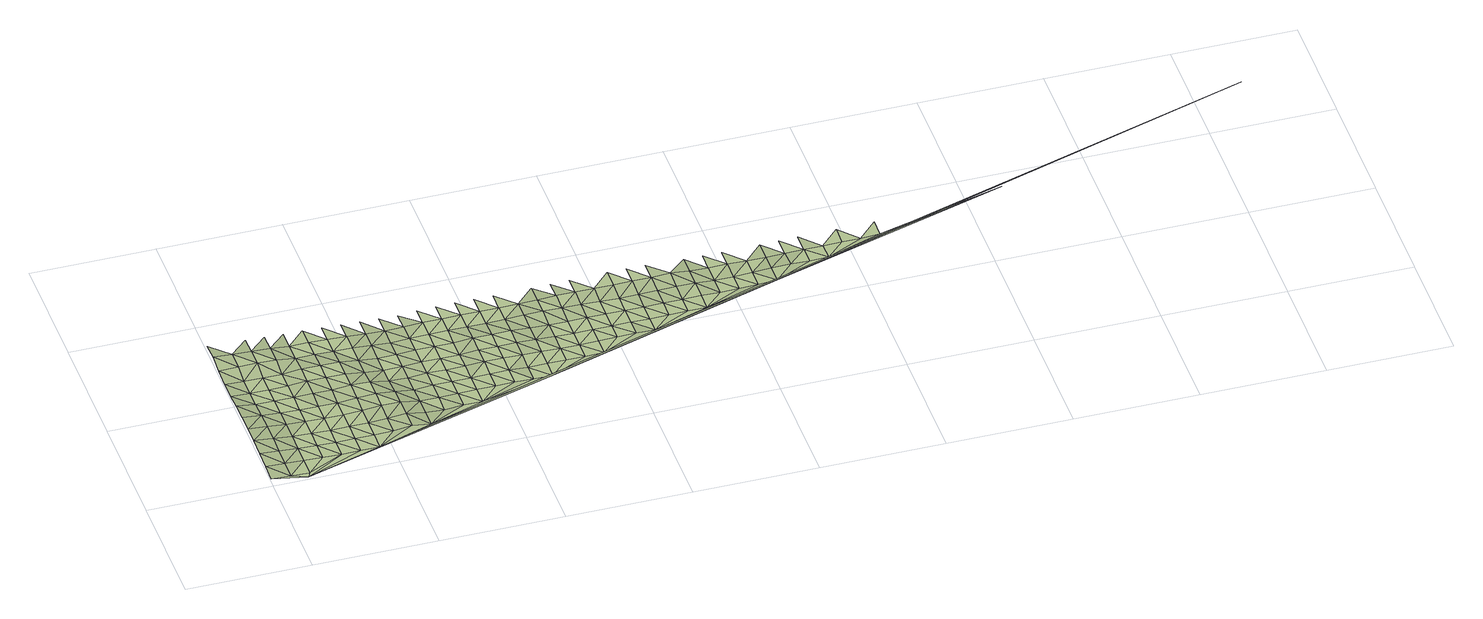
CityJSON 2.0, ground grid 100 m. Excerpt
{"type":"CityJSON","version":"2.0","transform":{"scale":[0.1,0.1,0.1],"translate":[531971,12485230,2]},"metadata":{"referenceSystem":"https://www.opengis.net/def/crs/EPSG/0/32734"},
"CityObjects":{
"terrain1":{"type":"TINRelief","geometry":[{"type":"CompositeSurface","lod":"1","boundaries":[[[0,1,2]],[[3,4,0]],[[2,3,0]],[[1,5,2]],[[6,4,7]],[[3,7,4]],[[8,9,6]],[[7,10,6]],[[3,2,11]],[[2,5,12]],[[8,6,10]],[[13,9,14]],[[2,12,11]],[[7,3,15]],[[14,16,13]],[[14,9,8]],[[10,7,15]],[[3,11,15]],[[17,16,18]],[[16,14,18]],[[8,10,19]],[[15,20,10]],[[21,22,17]],[[11,12,23]],[[8,19,14]],[[18,21,17]],[[19,10,20]],[[24,12,5]],[[11,23,15]],[[25,22,26]],[[27,18,14]],[[21,26,22]],[[28,20,15]],[[27,14,19]],[[25,29,30]],[[15,23,28]],[[12,24,23]],[[21,18,31]],[[26,29,25]],[[18,27,31]],[[32,33,30]],[[34,19,20]],[[28,35,20]],[[29,32,30]],[[21,36,26]],[[19,34,27]],[[31,37,21]],[[34,20,35]],[[24,28,23]],[[24,5,38]],[[21,37,36]],[[29,26,39]],[[31,27,40]],[[35,28,41]],[[40,27,34]],[[32,29,39]],[[26,36,39]],[[28,24,41]],[[42,37,31]],[[40,42,31]],[[34,35,43]],[[38,5,44]],[[41,45,35]],[[36,37,46]],[[39,47,32]],[[43,40,34]],[[37,42,46]],[[43,35,45]],[[24,38,41]],[[32,47,48]],[[39,36,49]],[[50,42,40]],[[49,36,46]],[[51,45,41]],[[50,40,43]],[[52,47,39]],[[41,38,51]],[[49,52,39]],[[46,42,53]],[[42,50,54]],[[55,43,45]],[[51,56,45]],[[53,49,46]],[[52,57,47]],[[53,42,54]],[[55,45,56]],[[50,43,58]],[[51,38,44]],[[47,57,59]],[[52,49,60]],[[58,54,50]],[[49,53,61]],[[58,43,55]],[[62,56,51]],[[57,52,60]],[[49,61,60]],[[62,51,44]],[[53,54,63]],[[54,58,63]],[[55,56,64]],[[56,62,65]],[[66,61,53]],[[60,67,57]],[[55,64,58]],[[63,66,53]],[[64,56,65]],[[57,67,68]],[[60,61,69]],[[62,44,70]],[[71,63,58]],[[66,69,61]],[[70,65,62]],[[71,58,64]],[[72,67,60]],[[66,63,73]],[[69,72,60]],[[73,63,71]],[[74,64,65]],[[65,70,75]],[[70,44,76]],[[77,69,66]],[[72,78,67]],[[64,74,71]],[[77,66,73]],[[74,65,75]],[[67,78,79]],[[72,69,80]],[[71,81,73]],[[80,69,77]],[[76,75,70]],[[71,74,81]],[[78,72,82]],[[83,76,44]],[[80,82,72]],[[84,77,73]],[[73,81,85]],[[78,86,79]],[[87,44,5]],[[74,75,88]],[[75,76,89]],[[80,77,84]],[[86,78,82]],[[84,73,85]],[[74,88,81]],[[88,75,89]],[[90,82,80]],[[91,85,81]],[[80,84,90]],[[76,83,89]],[[91,81,88]],[[92,86,82]],[[90,93,82]],[[84,85,94]],[[85,91,95]],[[86,92,96]],[[97,88,89]],[[92,82,93]],[[83,98,89]],[[94,90,84]],[[94,85,95]],[[88,97,91]],[[97,89,98]],[[93,90,99]],[[91,100,95]],[[90,94,101]],[[91,97,100]],[[102,98,83]],[[90,101,99]],[[92,93,103]],[[94,95,104]],[[98,102,97]],[[100,105,95]],[[92,103,106]],[[103,93,99]],[[104,101,94]],[[104,95,105]],[[100,97,107]],[[102,107,97]],[[83,108,102]],[[101,109,99]],[[110,105,100]],[[101,104,109]],[[44,87,83]],[[107,110,100]],[[111,103,99]],[[104,105,112]],[[109,113,99]],[[102,108,107]],[[110,112,105]],[[103,111,114]],[[111,99,113]],[[83,115,108]],[[109,104,116]],[[110,107,117]],[[112,116,104]],[[107,108,117]],[[118,113,109]],[[112,110,119]],[[116,118,109]],[[117,119,110]],[[111,113,120]],[[118,120,113]],[[112,121,116]],[[108,115,117]],[[112,119,122]],[[123,111,124]],[[120,124,111]],[[112,122,121]],[[118,116,125]],[[119,117,126]],[[126,117,115]],[[120,118,125]],[[116,121,125]],[[122,119,127]],[[127,119,126]],[[124,120,128]],[[121,122,129]],[[115,83,87]],[[125,130,120]],[[129,122,127]],[[124,128,131]],[[115,132,126]],[[120,130,128]],[[125,121,133]],[[127,126,132]],[[133,121,129]],[[134,130,125]],[[133,134,125]],[[129,127,135]],[[132,136,127]],[[137,132,115]],[[130,138,128]],[[135,133,129]],[[134,139,130]],[[135,127,136]],[[128,138,140]],[[130,139,138]],[[134,133,141]],[[136,132,137]],[[133,135,142]],[[115,143,137]],[[139,134,141]],[[133,142,141]],[[136,144,135]],[[137,144,136]],[[138,139,145]],[[142,135,146]],[[141,147,139]],[[144,146,135]],[[138,145,148]],[[87,143,115]],[[139,147,145]],[[142,149,141]],[[144,137,143]],[[146,149,142]],[[147,141,150]],[[149,150,141]],[[151,146,144]],[[143,152,144]],[[145,147,153]],[[146,151,149]],[[150,154,147]],[[144,152,151]],[[145,153,155]],[[147,154,153]],[[150,149,156]],[[87,152,143]],[[149,151,156]],[[154,150,157]],[[156,157,150]],[[151,152,158]],[[87,159,152]],[[153,154,160]],[[151,158,156]],[[154,157,161]],[[152,159,158]],[[153,160,162]],[[154,161,160]],[[157,156,163]],[[163,156,158]],[[164,159,87]],[[161,157,165]],[[165,157,163]],[[158,159,166]],[[167,160,161]],[[163,158,166]],[[161,165,168]],[[159,164,166]],[[164,87,169]],[[160,167,170]],[[161,168,167]],[[165,163,171]],[[166,172,163]],[[171,168,165]],[[163,172,171]],[[166,164,169]],[[173,169,87]],[[167,168,174]],[[175,172,166]],[[168,171,174]],[[169,175,166]],[[171,172,176]],[[167,174,177]],[[175,176,172]],[[167,177,178]],[[171,179,174]],[[175,169,173]],[[176,179,171]],[[180,177,174]],[[179,180,174]],[[175,181,176]],[[173,182,175]],[[178,177,183]],[[180,183,177]],[[175,182,181]],[[179,176,184]],[[180,179,184]],[[176,181,184]],[[185,182,173]],[[183,180,186]],[[181,182,185]],[[184,187,180]],[[183,186,188]],[[180,187,186]],[[184,181,189]],[[189,181,185]],[[190,185,173]],[[191,187,184]],[[189,191,184]],[[187,192,186]],[[190,189,185]],[[191,193,187]],[[190,173,194]],[[186,192,195]],[[187,193,192]],[[191,189,196]],[[189,190,197]],[[193,191,196]],[[189,197,196]],[[173,87,198]],[[192,193,199]],[[194,197,190]],[[196,200,193]],[[193,200,199]],[[196,197,201]],[[194,201,197]],[[192,199,202]],[[203,200,196]],[[201,203,196]],[[199,200,204]],[[203,205,200]],[[206,201,194]],[[199,204,202]],[[200,205,204]],[[203,201,206]],[[205,203,207]],[[206,207,203]],[[206,194,208]],[[204,205,209]],[[194,173,198]],[[205,207,210]],[[204,209,211]],[[205,210,209]],[[207,206,208]],[[212,208,194]],[[210,207,213]],[[213,207,208]],[[214,209,210]],[[214,210,213]],[[215,209,216]],[[213,208,212]],[[216,209,214]],[[5,217,87]],[[214,213,218]],[[212,219,213]],[[218,216,214]],[[218,213,219]],[[194,198,212]],[[216,218,220]],[[221,219,212]],[[216,220,222]],[[218,219,221]],[[223,220,218]],[[221,223,218]],[[224,221,212]],[[222,220,225]],[[223,225,220]],[[223,221,224]],[[226,224,212]],[[225,223,227]],[[224,228,223]],[[225,227,229]],[[223,228,227]],[[212,198,226]],[[226,228,224]],[[228,230,227]],[[226,231,228]],[[227,230,232]],[[228,231,230]],[[231,226,198]],[[230,231,233]],[[198,234,231]],[[231,234,233]],[[230,233,235]],[[234,198,236]],[[233,234,237]],[[233,237,235]],[[234,236,237]],[[238,236,198]],[[237,236,239]],[[198,240,238]],[[237,239,241]],[[236,238,239]],[[240,239,238]],[[242,239,243]],[[243,239,240]],[[240,244,243]],[[243,244,245]],[[244,240,246]],[[245,244,246]],[[198,87,217]],[[240,247,246]],[[240,198,248]],[[246,247,249]],[[240,248,247]]]}]}
},
"vertices":[
[1,197,49],[1,47,42],[152,47,38],[152,197,41],[1,347,62],[283,1,32],[1,497,70],[152,347,50],[152,647,54],[1,647,69],[152,497,56],[302,197,34],[302,47,32],[1,797,65],[152,797,48],[302,347,37],[1,947,59],[1,1092,44],[152,947,40],[302,647,39],[302,497,38],[152,1092,36],[1,1242,44],[452,197,30],[602,197,25],[1,1392,58],[152,1242,36],[302,797,38],[452,347,32],[152,1392,63],[1,1542,78],[302,947,38],[152,1542,69],[1,1692,68],[452,647,32],[452,497,32],[302,1242,35],[302,1092,35],[752,197,25],[302,1392,64],[452,797,33],[602,347,27],[452,947,35],[602,647,28],[903,197,25],[602,497,28],[452,1092,35],[302,1542,61],[302,1692,53],[452,1242,35],[602,797,30],[752,347,27],[452,1392,61],[602,1092,50],[602,947,38],[752,647,28],[752,497,28],[452,1542,56],[752,797,30],[452,1692,48],[602,1392,40],[602,1242,50],[903,347,27],[752,947,38],[903,647,32],[903,497,30],[752,1092,50],[602,1542,41],[602,1692,39],[752,1242,50],[1053,347,32],[903,797,39],[752,1392,40],[903,947,50],[1053,647,45],[1053,497,37],[1203,347,46],[903,1092,48],[752,1542,41],[752,1692,39],[903,1242,48],[1053,797,51],[903,1392,35],[1353,347,26],[1053,1092,28],[1053,947,46],[903,1542,36],[2405,647,19],[1203,647,46],[1203,497,49],[1053,1242,28],[1203,797,35],[1053,1542,31],[1053,1392,32],[1203,1092,12],[1203,947,18],[903,1692,34],[1353,647,18],[1353,497,23],[1203,1392,21],[1353,797,10],[1203,1242,12],[1503,497,14],[1203,1542,21],[1353,1092,14],[1353,947,11],[1053,1692,29],[1503,647,17],[1654,497,24],[1353,1242,14],[1503,797,24],[1353,1542,11],[1503,947,24],[1353,1392,10],[1203,1692,22],[1804,497,26],[1503,1092,24],[1654,647,24],[1503,1242,24],[1654,797,23],[1503,1392,22],[1654,1092,22],[1654,947,21],[1353,1692,12],[1503,1542,18],[1654,1242,22],[1804,647,27],[1804,797,24],[1654,1542,24],[1804,947,21],[1654,1392,23],[1503,1692,10],[1954,647,26],[1804,1092,21],[1804,1242,21],[1954,947,30],[1954,797,27],[2104,647,26],[1804,1542,24],[1804,1392,24],[1654,1692,20],[1954,1242,31],[1954,1092,31],[2254,647,20],[2104,797,27],[1954,1542,26],[2104,947,30],[1954,1392,23],[1804,1692,23],[2104,1092,31],[2104,1242,31],[2254,947,25],[2254,797,20],[2104,1542,26],[2104,1392,23],[1954,1692,26],[2254,1092,33],[2254,1242,33],[2405,947,21],[2405,797,20],[2254,1542,25],[2254,1392,25],[2104,1692,26],[2405,1092,26],[2555,797,20],[2405,1242,26],[2555,947,18],[2405,1542,25],[2405,1392,34],[2705,797,16],[2254,1692,26],[2555,1242,19],[2555,1092,19],[2855,797,19],[2555,1392,36],[2705,947,16],[2705,1092,17],[2555,1542,32],[2555,1692,24],[2705,1242,17],[2705,1392,31],[2855,1092,18],[2855,947,19],[2705,1542,37],[2855,1242,18],[3005,947,23],[2855,1542,38],[2855,1392,28],[2705,1692,28],[3005,1092,19],[3155,947,23],[3005,1242,19],[3005,1542,36],[3005,1392,23],[3305,947,18],[2855,1692,33],[3155,1242,18],[3155,1092,18],[4357,1242,27],[3155,1542,34],[3155,1392,20],[3305,1092,16],[3155,1692,38],[3305,1242,16],[3305,1542,36],[3305,1392,23],[3456,1092,16],[3456,1242,16],[3606,1092,18],[3456,1542,36],[3456,1392,23],[3305,1692,37],[3756,1092,19],[3606,1242,18],[3606,1392,28],[3456,1692,37],[3606,1542,44],[8390,2462,63],[3756,1392,25],[3756,1242,19],[3756,1542,30],[3906,1242,15],[3756,1692,24],[3906,1392,17],[4056,1242,16],[3906,1542,22],[4207,1242,22],[4056,1542,23],[4056,1392,16],[3906,1692,25],[4207,1542,20],[4207,1392,22],[4056,1692,23],[4357,1542,15],[4357,1392,29],[4357,1692,22],[4507,1392,31],[4507,1542,22],[4657,1392,28],[4657,1542,23],[4807,1392,28],[4507,1692,27],[4657,1692,30],[4807,1542,23],[4958,1542,24],[4958,1692,30],[5108,1542,26],[5258,1542,32],[6309,1842,16],[5258,1692,35]
]}
